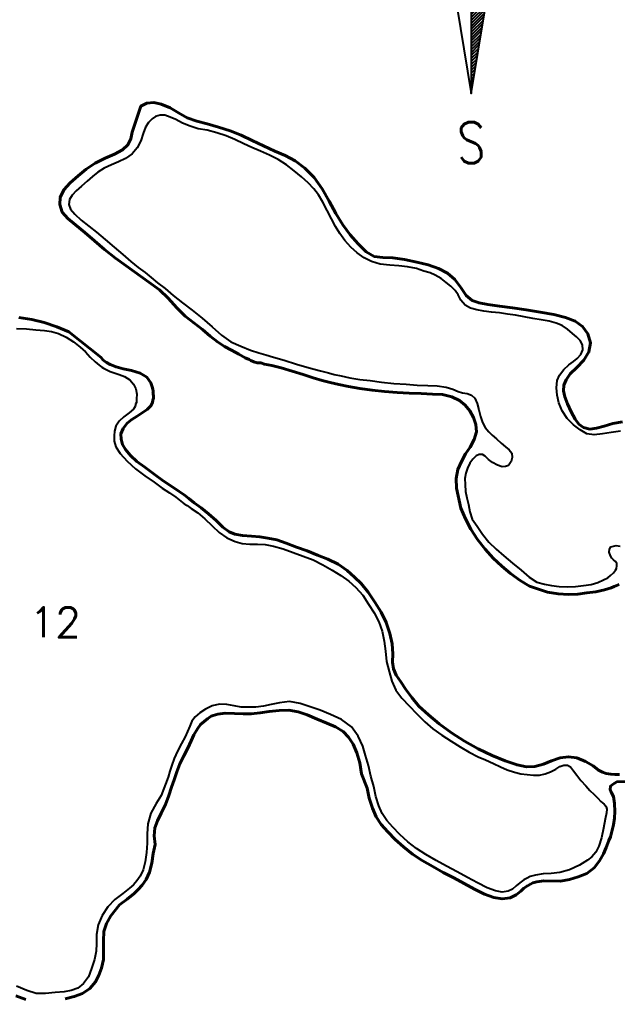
# Model space of a CAD drawing. Header units: inches. Extents: x 752207 to 755177, y 7820271 to 7822371.
# Drawn here: x 752510.3 to 752770.2, y 7821520.4 to 7821945.5 of the extents above; entities that cross this region are included whole.
import ezdxf

# ---------------------------------------------------------------- set-up
doc = ezdxf.new("R2010")
doc.units = ezdxf.units.IN
doc.header["$MEASUREMENT"] = 0
doc.layers.add('0114001078', color=1, linetype='Continuous', lineweight=40)
for name, color, linetype in [('0114001078012', 5, 'Continuous'), ('0114001078014', 5, 'Continuous'), ('SETA_NORTE', 3, 'Continuous'), ('TEXTO', 7, 'Continuous')]:
    doc.layers.add(name, color=color, linetype=linetype)
doc.styles.add('ROMANS', font='romans')
doc.styles.add('SIMPLEX', font='simplex', dxfattribs={"height": 0.2})

# ---------------------------------------------------------------- blocks, each defined once
blk = doc.blocks.new('A$C309442C0')
at = {"layer": 'SETA_NORTE', "linetype": 'Continuous'}
h = blk.add_hatch(dxfattribs=at)
h.set_pattern_fill('ANSI31', color=256, scale=0.1375, angle=-90, style=0)
h.set_pattern_definition([(315, (-215853.3434, 13873.16845), (0.3086963042, 0.3086963042), [])])
h.paths.add_polyline_path([(73.46, 97.41), (74.7, 104.95), (60.04, 110.83)])
h = blk.add_hatch(dxfattribs=at)
h.set_pattern_fill('ANSI31', color=256, scale=0.1375, angle=180, style=0)
h.set_pattern_definition([(225, (13869.59828, 216024.21475), (0.3086963042, -0.3086963042), [])])
h.paths.add_polyline_path([(93.84, 97.41), (101.38, 96.17), (107.26, 110.83)])
h = blk.add_hatch(dxfattribs=at)
h.set_pattern_fill('ANSI31', color=256, scale=0.1375, style=0)
h.set_pattern_definition([(45, (-13702.2971, -215849.77324), (-0.3086963042, 0.3086963042), [])])
h.paths.add_polyline_path([(73.46, 77.03), (65.92, 78.27), (60.04, 63.61)])
h = blk.add_hatch(dxfattribs=at)
h.set_pattern_fill('ANSI31', color=256, scale=0.1375, angle=90, style=0)
h.set_pattern_definition([(135, (216020.6446, -13698.72693), (-0.3086963042, -0.3086963042), [])])
h.paths.add_polyline_path([(93.84, 77.03), (92.6, 69.49), (107.26, 63.61)])
for p, q in [((83.35, 157.49), (83.65, 157.79)), ((83.48, 158.25), (83.65, 158.42)), ((83.6, 159.02), (83.65, 159.06)), ((82.85, 154.44), (83.65, 155.24)), ((82.98, 155.2), (83.65, 155.88)), ((83.1, 155.96), (83.65, 156.51)), ((83.23, 156.73), (83.65, 157.15)), ((82.47, 152.15), (83.65, 153.33)), ((82.6, 152.91), (83.65, 153.96)), ((82.73, 153.68), (83.65, 154.6)), ((82.1, 149.86), (83.65, 151.42)), ((82.22, 150.63), (83.65, 152.05)), ((82.35, 151.39), (83.65, 152.69)), ((81.59, 146.81), (83.65, 148.87)), ((81.72, 147.58), (83.65, 149.51)), ((81.85, 148.34), (83.65, 150.14)), ((81.97, 149.1), (83.65, 150.78)), ((81.22, 144.53), (83.65, 146.96)), ((81.34, 145.29), (83.65, 147.59)), ((81.47, 146.05), (83.65, 148.23)), ((80.84, 142.24), (83.65, 145.05)), ((80.97, 143), (83.65, 145.68)), ((81.09, 143.76), (83.65, 146.32)), ((80.34, 139.19), (83.65, 142.5)), ((80.46, 139.95), (83.65, 143.14)), ((80.59, 140.71), (83.65, 143.77)), ((80.72, 141.47), (83.65, 144.41)), ((79.96, 136.9), (83.65, 140.59)), ((80.09, 137.66), (83.65, 141.22)), ((80.21, 138.42), (83.65, 141.86)), ((79.59, 134.61), (83.65, 138.68)), ((79.71, 135.37), (83.65, 139.31)), ((79.84, 136.14), (83.65, 139.95)), ((79.08, 131.56), (83.65, 136.13)), ((79.21, 132.32), (83.65, 136.77)), ((79.33, 133.09), (83.65, 137.4)), ((79.46, 133.85), (83.65, 138.04)), ((78.71, 129.27), (83.65, 134.22)), ((78.83, 130.03), (83.65, 134.85)), ((78.96, 130.8), (83.65, 135.49)), ((78.33, 126.98), (83.65, 132.31)), ((78.45, 127.75), (83.65, 132.94)), ((78.58, 128.51), (83.65, 133.58)), ((77.83, 123.93), (83.65, 129.76)), ((77.95, 124.7), (83.65, 130.39)), ((78.08, 125.46), (83.65, 131.03)), ((78.2, 126.22), (83.65, 131.67)), ((77.45, 121.65), (83.65, 127.85)), ((77.58, 122.41), (83.65, 128.48)), ((77.7, 123.17), (83.65, 129.12)), ((77.07, 119.36), (83.65, 125.94)), ((77.2, 120.12), (83.65, 126.57)), ((77.32, 120.88), (83.65, 127.21)), ((76.57, 116.31), (83.65, 123.39)), ((76.7, 117.07), (83.65, 124.02)), ((76.82, 117.83), (83.65, 124.66)), ((76.95, 118.59), (83.65, 125.3)), ((76.19, 114.02), (83.65, 121.48)), ((76.32, 114.78), (83.65, 122.11)), ((76.44, 115.54), (83.65, 122.75)), ((75.82, 111.73), (83.65, 119.57)), ((75.94, 112.49), (83.65, 120.2)), ((76.07, 113.26), (83.65, 120.84)), ((75.31, 108.68), (83.65, 117.02)), ((75.44, 109.44), (83.65, 117.65)), ((75.57, 110.21), (83.65, 118.29)), ((75.69, 110.97), (83.65, 118.93)), ((74.94, 106.39), (83.65, 115.11)), ((75.06, 107.16), (83.65, 115.74)), ((75.19, 107.92), (83.65, 116.38)), ((74.56, 104.1), (83.65, 113.19)), ((74.69, 104.87), (83.65, 113.83)), ((74.81, 105.63), (83.65, 114.47)), ((60.04, 110.83), (74.7, 104.95)), ((60.04, 110.83), (65.92, 96.17)), ((74.06, 101.05), (83.65, 110.65)), ((74.18, 101.82), (83.65, 111.28)), ((74.31, 102.58), (83.65, 111.92)), ((74.43, 103.34), (83.65, 112.56)), ((107.26, 110.83), (92.6, 104.95)), ((107.26, 110.83), (101.38, 96.17)), ((73.68, 98.77), (83.65, 108.74)), ((73.81, 99.53), (83.65, 109.37)), ((73.93, 100.29), (83.65, 110.01)), ((73.53, 97.34), (83.65, 107.46)), ((73.56, 98), (83.65, 108.1)), ((73.85, 97.02), (83.65, 106.82)), ((74.17, 96.7), (83.65, 106.19)), ((74.49, 96.39), (83.65, 105.55)), ((74.8, 96.07), (83.65, 104.91)), ((75.12, 95.75), (83.65, 104.28)), ((75.44, 95.43), (83.65, 103.64)), ((75.76, 95.11), (83.65, 103)), ((76.08, 94.79), (83.65, 102.37)), ((76.4, 94.47), (83.65, 101.73)), ((76.72, 94.16), (83.65, 101.09)), ((77.03, 93.84), (83.65, 100.45)), ((77.35, 93.52), (83.65, 99.82)), ((77.67, 93.2), (83.65, 99.18)), ((77.99, 92.88), (83.65, 98.54)), ((78.31, 92.56), (83.65, 97.91)), ((78.63, 92.24), (83.65, 97.27)), ((78.94, 91.93), (83.65, 96.63)), ((79.26, 91.61), (83.65, 95.99)), ((83.79, 87.22), (93.97, 97.39)), ((84.43, 87.22), (94.51, 97.3)), ((85.07, 87.22), (95.06, 97.21)), ((85.71, 87.22), (95.61, 97.12)), ((86.34, 87.22), (96.15, 97.03)), ((86.98, 87.22), (96.7, 96.94)), ((87.62, 87.22), (97.25, 96.85)), ((88.25, 87.22), (97.8, 96.76)), ((88.89, 87.22), (98.34, 96.67)), ((89.53, 87.22), (98.89, 96.58)), ((90.17, 87.22), (99.44, 96.49)), ((90.8, 87.22), (99.98, 96.4)), ((91.44, 87.22), (100.53, 96.31)), ((92.08, 87.22), (101.08, 96.22)), ((92.71, 87.22), (101.62, 96.13)), ((93.35, 87.22), (102.17, 96.04)), ((93.99, 87.22), (102.72, 95.95)), ((94.62, 87.22), (103.27, 95.86)), ((95.26, 87.22), (103.81, 95.77)), ((95.9, 87.22), (104.36, 95.68)), ((79.58, 91.29), (83.65, 95.36)), ((79.9, 90.97), (83.65, 94.72)), ((80.22, 90.65), (83.65, 94.08)), ((96.54, 87.22), (104.91, 95.59)), ((97.17, 87.22), (105.45, 95.5)), ((97.81, 87.22), (106, 95.41)), ((98.45, 87.22), (106.55, 95.32)), ((99.08, 87.22), (107.09, 95.23)), ((99.72, 87.22), (107.64, 95.14)), ((100.36, 87.22), (108.19, 95.05)), ((100.99, 87.22), (108.73, 94.96)), ((101.63, 87.22), (109.28, 94.87)), ((102.27, 87.22), (109.83, 94.78)), ((102.91, 87.22), (110.38, 94.69)), ((103.54, 87.22), (110.92, 94.6)), ((104.18, 87.22), (111.47, 94.51)), ((104.82, 87.22), (112.02, 94.42)), ((105.45, 87.22), (112.56, 94.33)), ((106.09, 87.22), (113.11, 94.24)), ((106.73, 87.22), (113.66, 94.15)), ((107.37, 87.22), (114.2, 94.06)), ((108, 87.22), (114.75, 93.97)), ((108.64, 87.22), (115.3, 93.88)), ((109.28, 87.22), (115.84, 93.79)), ((109.91, 87.22), (116.39, 93.7)), ((110.55, 87.22), (116.94, 93.61)), ((111.19, 87.22), (117.49, 93.52)), ((80.54, 90.33), (83.65, 93.45)), ((80.86, 90.02), (83.65, 92.81)), ((81.17, 89.7), (83.65, 92.17)), ((81.49, 89.38), (83.65, 91.54)), ((111.82, 87.22), (118.03, 93.43)), ((112.46, 87.22), (118.58, 93.34)), ((113.1, 87.22), (119.13, 93.25)), ((113.74, 87.22), (119.67, 93.16)), ((114.37, 87.22), (120.22, 93.07)), ((115.01, 87.22), (120.77, 92.98)), ((115.65, 87.22), (121.31, 92.89)), ((116.28, 87.22), (121.86, 92.8)), ((116.92, 87.22), (122.41, 92.71)), ((117.56, 87.22), (122.95, 92.62)), ((118.19, 87.22), (123.5, 92.53)), ((118.83, 87.22), (124.05, 92.44)), ((119.47, 87.22), (124.6, 92.35)), ((120.11, 87.22), (125.14, 92.26)), ((120.74, 87.22), (125.69, 92.17)), ((121.38, 87.22), (126.24, 92.08)), ((122.02, 87.22), (126.78, 91.99)), ((122.65, 87.22), (127.33, 91.9)), ((123.29, 87.22), (127.88, 91.81)), ((123.93, 87.22), (128.42, 91.72)), ((124.56, 87.22), (128.97, 91.63)), ((125.2, 87.22), (129.52, 91.54)), ((125.84, 87.22), (130.07, 91.45)), ((81.81, 89.06), (83.65, 90.9)), ((82.13, 88.74), (83.65, 90.26)), ((82.45, 88.42), (83.65, 89.62)), ((126.48, 87.22), (130.61, 91.36)), ((127.11, 87.22), (131.16, 91.27)), ((127.75, 87.22), (131.71, 91.18)), ((128.39, 87.22), (132.25, 91.09)), ((129.02, 87.22), (132.8, 91)), ((129.66, 87.22), (133.35, 90.91)), ((130.3, 87.22), (133.89, 90.82)), ((130.94, 87.22), (134.44, 90.73)), ((131.57, 87.22), (134.99, 90.64)), ((132.21, 87.22), (135.53, 90.55)), ((132.85, 87.22), (136.08, 90.46)), ((133.48, 87.22), (136.63, 90.37)), ((134.12, 87.22), (137.18, 90.28)), ((134.76, 87.22), (137.72, 90.19)), ((135.39, 87.22), (138.27, 90.1)), ((136.03, 87.22), (138.82, 90.01)), ((136.67, 87.22), (139.36, 89.92)), ((137.31, 87.22), (139.91, 89.83)), ((137.94, 87.22), (140.46, 89.74)), ((138.58, 87.22), (141, 89.65)), ((139.22, 87.22), (141.55, 89.56)), ((139.85, 87.22), (142.1, 89.46)), ((140.49, 87.22), (142.64, 89.37)), ((141.13, 87.22), (143.19, 89.28)), ((11.78, 87.19), (11.81, 87.22)), ((12.32, 87.1), (12.45, 87.22)), ((12.87, 87.01), (13.08, 87.22)), ((13.42, 86.92), (13.72, 87.22)), ((13.97, 86.83), (14.36, 87.22)), ((14.51, 86.74), (15, 87.22)), ((15.06, 86.65), (15.63, 87.22)), ((15.61, 86.56), (16.27, 87.22)), ((16.15, 86.47), (16.91, 87.22)), ((16.7, 86.38), (17.54, 87.22)), ((17.25, 86.29), (18.18, 87.22)), ((17.79, 86.2), (18.82, 87.22)), ((18.34, 86.11), (19.45, 87.22)), ((18.89, 86.02), (20.09, 87.22)), ((19.43, 85.93), (20.73, 87.22)), ((19.98, 85.84), (21.37, 87.22)), ((20.53, 85.75), (22, 87.22)), ((21.08, 85.66), (22.64, 87.22)), ((21.62, 85.57), (23.28, 87.22)), ((22.17, 85.48), (23.91, 87.22)), ((22.72, 85.39), (24.55, 87.22)), ((23.26, 85.3), (25.19, 87.22)), ((23.81, 85.21), (25.82, 87.22)), ((24.36, 85.12), (26.46, 87.22)), ((24.9, 85.03), (27.1, 87.22)), ((25.45, 84.94), (27.74, 87.22)), ((26, 84.85), (28.37, 87.22)), ((26.54, 84.76), (29.01, 87.22)), ((27.09, 84.67), (29.65, 87.22)), ((27.64, 84.58), (30.28, 87.22)), ((28.19, 84.49), (30.92, 87.22)), ((28.73, 84.4), (31.56, 87.22)), ((29.28, 84.31), (32.2, 87.22)), ((29.83, 84.22), (32.83, 87.22)), ((30.37, 84.12), (33.47, 87.22)), ((30.92, 84.03), (34.11, 87.22)), ((31.47, 83.94), (34.74, 87.22)), ((32.01, 83.85), (35.38, 87.22)), ((32.56, 83.76), (36.02, 87.22)), ((33.11, 83.67), (36.65, 87.22)), ((33.66, 83.58), (37.29, 87.22)), ((34.2, 83.49), (37.93, 87.22)), ((34.75, 83.4), (38.57, 87.22)), ((35.3, 83.31), (39.2, 87.22)), ((35.84, 83.22), (39.84, 87.22)), ((36.39, 83.13), (40.48, 87.22)), ((36.94, 83.04), (41.11, 87.22)), ((37.48, 82.95), (41.75, 87.22)), ((38.03, 82.86), (42.39, 87.22)), ((38.58, 82.77), (43.02, 87.22)), ((39.12, 82.68), (43.66, 87.22)), ((39.67, 82.59), (44.3, 87.22)), ((40.22, 82.5), (44.94, 87.22)), ((40.77, 82.41), (45.57, 87.22)), ((41.31, 82.32), (46.21, 87.22)), ((41.86, 82.23), (46.85, 87.22)), ((42.41, 82.14), (47.48, 87.22)), ((42.95, 82.05), (48.12, 87.22)), ((43.5, 81.96), (48.76, 87.22)), ((44.05, 81.87), (49.4, 87.22)), ((44.59, 81.78), (50.03, 87.22)), ((45.14, 81.69), (50.67, 87.22)), ((45.69, 81.6), (51.31, 87.22)), ((46.23, 81.51), (51.94, 87.22)), ((46.78, 81.42), (52.58, 87.22)), ((47.33, 81.33), (53.22, 87.22)), ((47.88, 81.24), (53.85, 87.22)), ((48.42, 81.15), (54.49, 87.22)), ((48.97, 81.06), (55.13, 87.22)), ((49.52, 80.97), (55.77, 87.22)), ((50.06, 80.88), (56.4, 87.22)), ((50.61, 80.79), (57.04, 87.22)), ((51.16, 80.7), (57.68, 87.22)), ((51.7, 80.61), (58.31, 87.22)), ((52.25, 80.52), (58.95, 87.22)), ((52.8, 80.43), (59.59, 87.22)), ((53.35, 80.34), (60.22, 87.22)), ((53.89, 80.25), (60.86, 87.22)), ((54.44, 80.16), (61.5, 87.22)), ((54.99, 80.07), (62.14, 87.22)), ((55.53, 79.98), (62.77, 87.22)), ((56.08, 79.89), (63.41, 87.22)), ((56.63, 79.8), (64.05, 87.22)), ((57.17, 79.71), (64.68, 87.22)), ((57.72, 79.62), (65.32, 87.22)), ((58.27, 79.53), (65.96, 87.22)), ((58.81, 79.44), (66.59, 87.22)), ((59.36, 79.35), (67.23, 87.22)), ((59.91, 79.26), (67.87, 87.22)), ((83.65, 87.22), (60.04, 63.61)), ((60.46, 79.17), (68.51, 87.22)), ((61, 79.08), (69.14, 87.22)), ((61.55, 78.99), (69.78, 87.22)), ((62.1, 78.9), (70.42, 87.22)), ((62.64, 78.81), (71.05, 87.22)), ((63.19, 78.72), (71.69, 87.22)), ((63.74, 78.63), (72.33, 87.22)), ((64.28, 78.54), (72.97, 87.22)), ((64.83, 78.45), (73.6, 87.22)), ((65.38, 78.36), (74.24, 87.22)), ((65.92, 78.27), (74.88, 87.22)), ((66.47, 78.18), (75.51, 87.22)), ((67.02, 78.09), (76.15, 87.22)), ((67.57, 78), (76.79, 87.22)), ((68.11, 77.91), (77.42, 87.22)), ((68.66, 77.82), (78.06, 87.22)), ((69.21, 77.73), (78.7, 87.22)), ((69.75, 77.64), (79.34, 87.22)), ((70.3, 77.55), (79.97, 87.22)), ((70.85, 77.46), (80.61, 87.22)), ((71.39, 77.37), (81.25, 87.22)), ((71.94, 77.28), (81.88, 87.22)), ((72.49, 77.19), (82.52, 87.22)), ((73.04, 77.1), (83.16, 87.22)), ((82.77, 88.1), (83.65, 88.99)), ((83.09, 87.79), (83.65, 88.35)), ((83.4, 87.47), (83.65, 87.71)), ((83.65, 87.08), (83.72, 87.15)), ((141.76, 87.22), (143.74, 89.19)), ((142.4, 87.22), (144.29, 89.1)), ((143.04, 87.22), (144.83, 89.01)), ((143.68, 87.22), (145.38, 88.92)), ((144.31, 87.22), (145.93, 88.83)), ((144.95, 87.22), (146.47, 88.74)), ((145.59, 87.22), (147.02, 88.65)), ((146.22, 87.22), (147.57, 88.56)), ((146.86, 87.22), (148.11, 88.47)), ((147.5, 87.22), (148.66, 88.38)), ((148.14, 87.22), (149.21, 88.29)), ((148.77, 87.22), (149.76, 88.2)), ((149.41, 87.22), (150.3, 88.11)), ((150.05, 87.22), (150.85, 88.02)), ((150.68, 87.22), (151.4, 87.93)), ((151.32, 87.22), (151.94, 87.84)), ((151.96, 87.22), (152.49, 87.75)), ((152.59, 87.22), (153.04, 87.66)), ((153.23, 87.22), (153.58, 87.57)), ((153.87, 87.22), (154.13, 87.48)), ((154.51, 87.22), (154.68, 87.39)), ((155.14, 87.22), (155.22, 87.3)), ((83.65, 86.44), (84.04, 86.83)), ((83.65, 85.8), (84.36, 86.51)), ((83.65, 85.17), (84.68, 86.19)), ((83.65, 84.53), (85, 85.87)), ((83.65, 83.89), (85.32, 85.56)), ((83.65, 83.25), (85.63, 85.24)), ((83.65, 82.62), (85.95, 84.92)), ((83.65, 81.98), (86.27, 84.6)), ((83.65, 81.34), (86.59, 84.28)), ((83.65, 80.71), (86.91, 83.96)), ((83.65, 80.07), (87.23, 83.64)), ((83.65, 79.43), (87.54, 83.33)), ((83.65, 78.8), (87.86, 83.01)), ((83.65, 78.16), (88.18, 82.69)), ((83.65, 77.52), (88.5, 82.37)), ((83.65, 76.88), (88.82, 82.05)), ((83.65, 76.25), (89.14, 81.73)), ((83.65, 75.61), (89.46, 81.42)), ((83.65, 74.97), (89.77, 81.1)), ((83.65, 74.34), (90.09, 80.78)), ((83.65, 73.7), (90.41, 80.46)), ((83.65, 73.06), (90.73, 80.14)), ((83.65, 72.42), (91.05, 79.82)), ((83.65, 71.79), (91.37, 79.5)), ((83.65, 71.15), (91.69, 79.19)), ((83.65, 70.51), (92, 78.87)), ((60.04, 63.61), (65.92, 78.27)), ((83.65, 69.88), (92.32, 78.55)), ((83.65, 69.24), (92.64, 78.23)), ((83.65, 68.6), (92.96, 77.91)), ((83.65, 67.97), (93.28, 77.59)), ((83.65, 67.33), (93.6, 77.27)), ((83.65, 66.69), (93.81, 76.86)), ((107.26, 63.61), (101.38, 78.27)), ((83.65, 66.05), (93.69, 76.09)), ((83.65, 65.42), (93.56, 75.33)), ((83.65, 64.78), (93.44, 74.57)), ((83.65, 64.14), (93.31, 73.8)), ((83.65, 63.51), (93.19, 73.04)), ((83.65, 62.87), (93.06, 72.28)), ((83.65, 62.23), (92.94, 71.52)), ((83.65, 61.6), (92.81, 70.75)), ((60.04, 63.61), (74.7, 69.49)), ((83.65, 60.96), (92.68, 69.99)), ((83.65, 60.32), (92.56, 69.23)), ((83.65, 59.68), (92.43, 68.47)), ((107.26, 63.61), (92.6, 69.49)), ((83.65, 59.05), (92.31, 67.7)), ((83.65, 58.41), (92.18, 66.94)), ((83.65, 57.77), (92.06, 66.18)), ((83.65, 57.14), (91.93, 65.42)), ((83.65, 56.5), (91.8, 64.65)), ((83.65, 55.86), (91.68, 63.89)), ((83.65, 55.22), (91.55, 63.13)), ((83.65, 54.59), (91.43, 62.37)), ((83.65, 53.95), (91.3, 61.6)), ((83.65, 53.31), (91.18, 60.84)), ((83.65, 52.68), (91.05, 60.08)), ((83.65, 52.04), (90.93, 59.31)), ((83.65, 51.4), (90.8, 58.55)), ((83.65, 50.77), (90.67, 57.79)), ((83.65, 50.13), (90.55, 57.03)), ((83.65, 49.49), (90.42, 56.26)), ((83.65, 48.85), (90.3, 55.5)), ((83.65, 48.22), (90.17, 54.74)), ((83.65, 47.58), (90.05, 53.98)), ((83.65, 46.94), (89.92, 53.21)), ((83.65, 46.31), (89.79, 52.45)), ((83.65, 45.67), (89.67, 51.69)), ((83.65, 45.03), (89.54, 50.93)), ((83.65, 44.4), (89.42, 50.16)), ((83.65, 43.76), (89.29, 49.4)), ((83.65, 43.12), (89.17, 48.64)), ((83.65, 42.48), (89.04, 47.87)), ((83.65, 41.85), (88.92, 47.11)), ((83.65, 41.21), (88.79, 46.35)), ((83.65, 40.57), (88.66, 45.59)), ((83.65, 39.94), (88.54, 44.82)), ((83.65, 39.3), (88.41, 44.06)), ((83.65, 38.66), (88.29, 43.3)), ((83.65, 38.02), (88.16, 42.54)), ((83.65, 37.39), (88.04, 41.77)), ((83.65, 36.75), (87.91, 41.01)), ((83.65, 36.11), (87.78, 40.25)), ((83.65, 35.48), (87.66, 39.49)), ((83.65, 34.84), (87.53, 38.72)), ((83.65, 34.2), (87.41, 37.96)), ((83.65, 33.57), (87.28, 37.2)), ((83.65, 32.93), (87.16, 36.43)), ((83.65, 32.29), (87.03, 35.67)), ((83.65, 31.65), (86.91, 34.91)), ((83.65, 31.02), (86.78, 34.15)), ((83.65, 30.38), (86.65, 33.38)), ((83.65, 29.74), (86.53, 32.62)), ((83.65, 29.11), (86.4, 31.86)), ((83.65, 28.47), (86.28, 31.1)), ((83.65, 27.83), (86.15, 30.33)), ((83.65, 27.2), (86.03, 29.57)), ((83.65, 26.56), (85.9, 28.81)), ((83.65, 25.92), (85.77, 28.05)), ((83.65, 25.28), (85.65, 27.28)), ((83.65, 24.65), (85.52, 26.52)), ((83.65, 24.01), (85.4, 25.76)), ((83.65, 23.37), (85.27, 25)), ((83.65, 22.74), (85.15, 24.23)), ((83.65, 22.1), (85.02, 23.47)), ((83.65, 21.46), (84.9, 22.71)), ((83.65, 20.83), (84.77, 21.94)), ((83.65, 20.19), (84.64, 21.18)), ((83.65, 19.55), (84.52, 20.42)), ((83.65, 18.91), (84.39, 19.66)), ((83.65, 18.28), (84.27, 18.89)), ((83.65, 17.64), (84.14, 18.13)), ((83.65, 17), (84.02, 17.37)), ((83.65, 16.37), (83.89, 16.61)), ((83.65, 15.73), (83.76, 15.84))]:
    blk.add_line(p, q, dxfattribs=at)
blk.add_lwpolyline([(93.84, 77.03), (155.72, 87.22), (93.84, 97.41), (83.65, 159.29), (73.46, 97.41), (11.58, 87.22), (73.46, 77.03), (83.65, 15.15)], close=True, dxfattribs=at)
for points in [[(83.65, 87.22), (83.65, 159.29)], [(83.65, 87.22), (73.46, 97.41)], [(83.65, 87.22), (93.84, 97.41)], [(11.58, 87.22), (155.72, 87.22)], [(83.65, 87.22), (73.46, 77.03)], [(83.65, 87.22), (93.84, 77.03)], [(83.65, 87.22), (83.65, 15.15)]]:
    blk.add_lwpolyline(points, dxfattribs=at)
at = {"layer": 'SETA_NORTE', "color": 7, "lineweight": 30, "style": 'ROMANS', "width": 0.8}
for s, height, p in [('N ', 8.938, (79.47, 163.6)), ('NO', 6.875, (49.06, 113.22)), ('NE', 6.875, (107.97, 113.71)), ('W', 8.94, (-0.68, 82.95)), ('E', 8.94, (158.6, 82.11)), ('SO', 6.875, (49.53, 55.28)), ('SE', 6.875, (108.31, 55.02)), ('S', 8.94, (80.57, 0))]:
    blk.add_text(s, height=height, dxfattribs=at).set_placement(p)

msp = doc.modelspace()

# ---------------------------------------------------------------- linework, layer by layer
at = {"layer": '0114001078'}
for points in [[(752770.88, 7821699.94), (752770.15, 7821699.65), (752769.48, 7821699.36), (752768.8, 7821699.12), (752767.4, 7821698.53), (752764.52, 7821697.61), (752760.74, 7821696.8), (752756.81, 7821696.27), (752753.03, 7821695.78), (752748.89, 7821695.61), (752744.41, 7821695.95), (752739.83, 7821696.59), (752731.89, 7821699.24), (752727.91, 7821701.67), (752723.73, 7821704.71), (752719.87, 7821707.97), (752716.21, 7821711.47), (752712.72, 7821715.36), (752709.43, 7821719.58), (752706.47, 7821724.01), (752704.09, 7821728.55), (752702.12, 7821733.15), (752700.23, 7821741.89), (752700.11, 7821745.96), (752700.85, 7821749.91), (752702.36, 7821753.47), (752704.19, 7821756.69), (752706.22, 7821759.72), (752707.93, 7821762.93), (752708.87, 7821766.32), (752708.65, 7821769.56), (752707.66, 7821772.56), (752706.08, 7821775.39), (752703.97, 7821777.84), (752701.47, 7821779.91), (752698.14, 7821781.52), (752694.16, 7821782.5), (752689.76, 7821782.75), (752684.83, 7821782.92), (752679.69, 7821783.12), (752674.4, 7821783.48), (752668.99, 7821783.88), (752663.61, 7821784.47), (752658.25, 7821785.19), (752653.26, 7821786.06), (752649.14, 7821786.88), (752645.31, 7821787.77), (752641.83, 7821788.64), (752637.94, 7821789.74), (752633.59, 7821791.24), (752628.87, 7821792.7), (752624.06, 7821794.11), (752619.93, 7821795.11), (752616.77, 7821795.71), (752615.12, 7821796.24), (752613.65, 7821796.34), (752612.13, 7821796.77), (752610.86, 7821797.31), (752610.07, 7821797.7), (752608.38, 7821798.55), (752605.6, 7821800.05), (752602.39, 7821801.83), (752599.41, 7821803.45), (752596.3, 7821805.4), (752593.14, 7821807.95), (752589.76, 7821810.74), (752586, 7821813.66), (752582.36, 7821816.54), (752578.74, 7821820.19), (752574.87, 7821824.45), (752571.1, 7821828.1), (752551.99, 7821841.8), (752547.22, 7821845.54), (752542.82, 7821849.34), (752538.64, 7821853), (752534.7, 7821856.23), (752531.29, 7821859.11), (752528.88, 7821861.86), (752527.82, 7821865.07), (752528.03, 7821868.18), (752529.53, 7821871.44), (752532.29, 7821874.57), (752535.8, 7821877.66), (752539.33, 7821880.49), (752543.15, 7821883.15), (752547.49, 7821885.31), (752551.62, 7821887.06), (752555.05, 7821888.84), (752557.4, 7821891.02), (752558.68, 7821893.67), (752559.31, 7821896.54), (752563.08, 7821907.91), (752565.7, 7821909.24), (752568.63, 7821909.47), (752571.88, 7821908.71), (752575.72, 7821907.22), (752579.47, 7821904.95), (752583.23, 7821902.85), (752587.36, 7821901.38), (752591.85, 7821900.16), (752596.76, 7821898.76), (752601.81, 7821897.14), (752606.65, 7821895.28), (752611.44, 7821892.99), (752616.39, 7821890.63), (752621.2, 7821888.35), (752625.73, 7821886.45), (752630.1, 7821884.12), (752634.34, 7821880.94), (752638.33, 7821876.85), (752641.9, 7821871.95), (752644.85, 7821866.58), (752647.73, 7821861.19), (752650.78, 7821856.31), (752654.06, 7821851.93), (752657.5, 7821847.97), (752660.98, 7821844.51), (752664.51, 7821842.6), (752668.15, 7821842.14), (752672.56, 7821841.88), (752677.7, 7821841.19), (752683, 7821840.11), (752687.85, 7821838.85), (752692.36, 7821837.36), (752696.31, 7821835.25), (752699.56, 7821832.58), (752702.16, 7821829.11), (752704.4, 7821825.65), (752707.01, 7821823.45), (752710.02, 7821822.38), (752713.9, 7821821.67), (752718.88, 7821820.94), (752724.54, 7821820.22), (752730.52, 7821819.33), (752736.61, 7821818.38), (752742.48, 7821817.3), (752747.67, 7821816), (752751.81, 7821814.45), (752755.05, 7821812.14), (752757.29, 7821808.93), (752758.48, 7821805.06), (752757.81, 7821801.08), (752755.58, 7821797.41), (752752.47, 7821794.32), (752749.6, 7821791.46), (752747.83, 7821788.86), (752746.95, 7821786.58), (752746.78, 7821784.09), (752747.34, 7821781.51), (752748.5, 7821778.46), (752750.1, 7821775.03), (752751.77, 7821771.86), (752753.4, 7821769.65), (752755.48, 7821768.15), (752758.13, 7821767.54), (752761.08, 7821767.91), (752764.41, 7821768.72), (752768.2, 7821769.88), (752772.32, 7821770.68)], [(752510.02, 7821816.08), (752515.58, 7821815.21), (752521.07, 7821813.81), (752526.47, 7821811.98), (752531.72, 7821809.75), (752545.72, 7821798.6), (752546.55, 7821797.66), (752547.03, 7821797.22), (752548.08, 7821796.47), (752549.65, 7821795.56), (752552.25, 7821794.56), (752555.35, 7821793.63), (752559.01, 7821792.93), (752562.7, 7821791.86), (752565.58, 7821790.07), (752567.35, 7821787.59), (752568.08, 7821785.42), (752568.24, 7821784.65), (752568.21, 7821784.84), (752568.3, 7821784.49), (752568.33, 7821784.39), (752568.34, 7821784.23), (752568.4, 7821783.92), (752568.42, 7821783.7), (752568.42, 7821783.36), (752568.35, 7821783.08), (752568.3, 7821782.95), (752568.4, 7821783.21), (752568.4, 7821782.72), (752568.49, 7821781.96), (752568.52, 7821780.98), (752568.23, 7821780.05), (752568.06, 7821779.12), (752567.33, 7821777.68), (752565.76, 7821776.01), (752563.6, 7821774.52), (752561.49, 7821773.06), (752559.05, 7821771.69), (752557.11, 7821770.04), (752555.34, 7821767.81), (752554.36, 7821765.39), (752554.41, 7821763.18), (752555.1, 7821760.88), (752556.43, 7821758.62), (752558.53, 7821756.06), (752561.36, 7821753.37), (752564.77, 7821750.89), (752568.8, 7821747.94), (752572.77, 7821745.05), (752576.51, 7821742.59), (752579.68, 7821740.45), (752581.82, 7821738.91), (752583.89, 7821737.27), (752586.2, 7821735.44), (752589.18, 7821733.32), (752592.5, 7821730.61), (752595.74, 7821727.71), (752598.61, 7821724.9), (752601.35, 7821722.9), (752603.94, 7821721.79), (752607.23, 7821721.23), (752611.12, 7821720.98), (752614.8, 7821720.69), (752618.3, 7821720.1), (752622.14, 7821719.35), (752626.23, 7821717.89), (752630.73, 7821716.2), (752635.39, 7821714.59), (752639.79, 7821712.64), (752644.28, 7821710.94), (752648.75, 7821708.73), (752652.74, 7821706.1), (752655.84, 7821703.21), (752658.74, 7821700.34), (752661.82, 7821696.58), (752664.79, 7821692.28), (752667.56, 7821687.89), (752669.73, 7821683.43), (752671.32, 7821678.68), (752672.3, 7821674.14), (752672.56, 7821669.88), (752672.38, 7821666.17), (752672.79, 7821663.36), (752674.03, 7821660.5), (752676.02, 7821657.59), (752678.27, 7821654.35), (752680.75, 7821650.82), (752683.93, 7821647.11), (752688.03, 7821643.33), (752692.63, 7821639.34), (752697.99, 7821635.54), (752703.69, 7821631.85), (752709.71, 7821628.48), (752715.79, 7821625.63), (752721.41, 7821623.26), (752726.55, 7821621.55), (752730.6, 7821620.69), (752734.28, 7821620.83), (752737.99, 7821621.82), (752741.58, 7821623.23), (752745.28, 7821624.56), (752748.95, 7821625.09), (752752.54, 7821624.57), (752756.25, 7821623.08), (752759.68, 7821621.08), (752761.92, 7821619.29), (752763.65, 7821618.31), (752765.31, 7821617.81), (752767.31, 7821617.53), (752769.06, 7821617.4), (752771.02, 7821617.35)], [(752782.06, 7821614.36), (752769.94, 7821614.12), (752768.69, 7821613.47), (752767.94, 7821612.81), (752767.13, 7821612.24), (752766.99, 7821610.82), (752767.49, 7821609.71), (752768.42, 7821607.77), (752768.89, 7821604.79), (752769.11, 7821601.31), (752768.95, 7821598.31), (752768.48, 7821595.42), (752767.81, 7821592.56), (752767.11, 7821590.32), (752766.49, 7821588.74), (752766, 7821587.47), (752765.27, 7821585.57), (752764.07, 7821582.86), (752762.38, 7821579.85), (752760.04, 7821576.84), (752756.87, 7821574.38), (752753.18, 7821572.89), (752749.4, 7821571.68), (752745.46, 7821571.05), (752738.16, 7821571.12), (752735.15, 7821570.71), (752733.37, 7821570.2), (752732.36, 7821569.7), (752731.03, 7821568.98), (752729.56, 7821567.93), (752728.13, 7821566.66), (752726.23, 7821565.07), (752723.62, 7821563.68), (752720.02, 7821563.25), (752716.39, 7821563.93), (752712.38, 7821565.38), (752708.01, 7821567.54), (752703.53, 7821569.92), (752699.02, 7821572.41), (752694.46, 7821574.81), (752689.88, 7821577.31), (752685.31, 7821579.98), (752681.04, 7821582.79), (752677.15, 7821585.88), (752673.56, 7821589.15), (752670.32, 7821592.37), (752667.49, 7821595.61), (752665.3, 7821599.02), (752663.65, 7821602.75), (752662.28, 7821607.06), (752661.34, 7821611.47), (752658.97, 7821617.64), (752658.23, 7821622.49), (752656.9, 7821626.82), (752655.3, 7821630.6), (752653.33, 7821633.6), (752650.9, 7821635.98), (752647.57, 7821638.05), (752643.81, 7821639.64), (752639.64, 7821641.35), (752635.36, 7821643.26), (752631.34, 7821644.59), (752627.35, 7821645.36), (752623.16, 7821645.25), (752618.82, 7821644.68), (752614.84, 7821644.14), (752611.04, 7821643.73), (752607.57, 7821643.74), (752603.73, 7821643.89), (752599.68, 7821644.05), (752596.44, 7821643.56), (752594.53, 7821643.03), (752593.65, 7821642.72), (752593, 7821642.33), (752592.18, 7821641.71), (752588.99, 7821639.13), (752587.61, 7821637.14), (752586.03, 7821634.65), (752584.88, 7821631.95), (752583.39, 7821628.83), (752581.78, 7821625.44), (752580.03, 7821621.98), (752578.72, 7821618.58), (752577.53, 7821615.08), (752576.4, 7821611.84), (752575.26, 7821608.3), (752573.72, 7821604.37), (752571.83, 7821600.62), (752570.27, 7821597.27), (752569.14, 7821594.18), (752568.78, 7821590.71), (752569.2, 7821587), (752568.43, 7821583.04), (752567.85, 7821578.83), (752566.86, 7821574.86), (752565.41, 7821571.69), (752563.65, 7821569.3), (752561.94, 7821567.38), (752560.1, 7821565.61), (752557.03, 7821563.23), (752553.71, 7821560.69), (752549.95, 7821555.95), (752548.08, 7821552.57), (752547, 7821549.04), (752546.78, 7821545), (752546.86, 7821540.86), (752546.75, 7821536.94), (752545.94, 7821533.15), (752544.79, 7821530.13), (752543.35, 7821527.24), (752540.87, 7821524.34), (752537.63, 7821522.2), (752534.08, 7821520.79), (752530.2, 7821519.87)], [(752513.02, 7821519.6), (752508.7, 7821521.1)]]:
    msp.add_lwpolyline(points, dxfattribs=at)
at = {"layer": '0114001078012', "elevation": 625.24}
msp.add_lwpolyline([(752508.99, 7821811.29), (752513.32, 7821811.06), (752517.37, 7821810.7), (752521.13, 7821810.31), (752524.23, 7821809.9), (752527.2, 7821809.09), (752530.55, 7821807.49), (752533.82, 7821805.39), (752536.63, 7821803.17), (752538.96, 7821801.05), (752540.94, 7821798.76), (752543.18, 7821796.73), (752544.97, 7821795.31), (752546.08, 7821794.49), (752546.81, 7821793.93), (752548.18, 7821793.21), (752549.64, 7821792.56), (752551.44, 7821791.97), (752553.66, 7821791.28), (752555.95, 7821790.37), (752558.18, 7821788.95), (752559.82, 7821787.09), (752560.79, 7821784.96), (752561.26, 7821782.68), (752561.16, 7821780.61), (752561.18, 7821779.11), (752560.77, 7821778.31), (752560.71, 7821777.99), (752560.56, 7821777.39), (752559.8, 7821776.2), (752557.97, 7821774.64), (752555.7, 7821772.83), (752553.55, 7821770.88), (752552.22, 7821768.76), (752551.63, 7821766.56), (752551.37, 7821764.52), (752551.48, 7821762.19), (752552.22, 7821759.77), (752554.08, 7821756.9), (752557.14, 7821753.61), (752560.65, 7821750.22), (752564.73, 7821747.15), (752568.79, 7821744.45), (752572.24, 7821741.8), (752575.54, 7821739.83), (752578.22, 7821737.91), (752580.37, 7821736.22), (752581.85, 7821735.08), (752583.22, 7821734.28), (752584.92, 7821733), (752587.84, 7821731.09), (752590.89, 7821728.49), (752593.97, 7821725.49), (752597.09, 7821722.61), (752600.45, 7821720.25), (752603.96, 7821718.58), (752607.04, 7821717.71), (752610.44, 7821717.53), (752613.72, 7821717.53), (752617.07, 7821717.29), (752620.69, 7821716.55), (752624.82, 7821715.4), (752629.18, 7821713.91), (752633.62, 7821712.27), (752638, 7821710.62), (752642.13, 7821708.51), (752646.26, 7821706.15), (752649.9, 7821703.88), (752653.38, 7821701.4), (752656.46, 7821698.66), (752659.5, 7821695.27), (752662.02, 7821691.39), (752664.43, 7821687.62), (752666.47, 7821683.79), (752667.88, 7821679.6), (752668.77, 7821675.34), (752669.42, 7821670.91), (752669.81, 7821666.55), (752670.98, 7821662.09), (752672.13, 7821657.98), (752673.89, 7821653.97), (752676.51, 7821650.57), (752679.68, 7821647.26), (752683.01, 7821643.68), (752686.41, 7821640.28), (752689.94, 7821637.26), (752693.84, 7821634.5), (752697.86, 7821631.89), (752701.83, 7821629.34), (752705.8, 7821627.01), (752709.62, 7821625.11), (752712.88, 7821623.68), (752716.31, 7821622.18), (752719.3, 7821620.76), (752722.32, 7821619.41), (752725.4, 7821618.31), (752728.22, 7821617.66), (752730.99, 7821617.29), (752733.77, 7821617.06), (752736.35, 7821617.11), (752738.78, 7821617.68), (752741.16, 7821618.49), (752743.47, 7821619.7), (752745.2, 7821620.88), (752746.89, 7821621.47), (752748.52, 7821621.44), (752749.83, 7821620.66), (752751.08, 7821618.94), (752752.52, 7821617.01), (752754.31, 7821614.8), (752756.38, 7821612.36), (752758.21, 7821610.39), (752760.03, 7821608.68), (752761.7, 7821607.08), (752763, 7821605.69), (752764.35, 7821604.51), (752765.16, 7821603.56), (752765.35, 7821603.37), (752765.35, 7821603.37), (752765.55, 7821602.33), (752765.45, 7821600.72), (752764.88, 7821597.87), (752764.07, 7821593.96), (752763.26, 7821589.86), (752762.09, 7821586.23), (752760.74, 7821583.66), (752759.06, 7821581.6), (752757.19, 7821580.12), (752753.72, 7821577.88), (752749.33, 7821575.96), (752745.12, 7821574.72), (752741.32, 7821574.35), (752737.86, 7821574.11), (752734.53, 7821573.66), (752732.28, 7821573), (752730.98, 7821572.36), (752729.45, 7821571.53), (752727.69, 7821570.29), (752726.17, 7821568.93), (752724.54, 7821567.57), (752722.71, 7821566.59), (752720.12, 7821566.28), (752717.18, 7821566.83), (752713.56, 7821568.14), (752709.38, 7821570.21), (752704.96, 7821572.55), (752700.45, 7821575.05), (752695.88, 7821577.46), (752691.35, 7821579.93), (752686.89, 7821582.53), (752682.8, 7821585.22), (752679.09, 7821588.16), (752675.63, 7821591.33), (752672.51, 7821594.43), (752669.9, 7821597.41), (752667.95, 7821600.45), (752666.46, 7821603.81), (752665.19, 7821607.83), (752664.25, 7821612.19), (752663.01, 7821616.65), (752661.94, 7821621.23), (752660.74, 7821625.61), (752659.5, 7821629.72), (752657.56, 7821634.01), (752654.65, 7821638.13), (752650.31, 7821641.21), (752645.49, 7821643.41), (752640.91, 7821645.29), (752636.69, 7821646.83), (752632.26, 7821648.22), (752627.63, 7821649.03), (752623.28, 7821648.53), (752619.73, 7821647.75), (752616.36, 7821647.01), (752613.08, 7821646.68), (752609.78, 7821646.58), (752606.67, 7821646.7), (752603.55, 7821647.22), (752600.36, 7821647.74), (752597.15, 7821647.89), (752594.04, 7821647.2), (752591.19, 7821645.72), (752588.62, 7821644.16), (752586.63, 7821642.41), (752585.23, 7821640.49), (752584.27, 7821638.43), (752583.36, 7821636.02), (752582.25, 7821633.72), (752580.77, 7821630.85), (752579, 7821627.56), (752577.45, 7821624.25), (752576.45, 7821621.48), (752575.62, 7821618.79), (752574.88, 7821616.26), (752571.88, 7821608.3), (752569.72, 7821604.8), (752567.31, 7821600.57), (752566, 7821595.95), (752565.75, 7821591.59), (752565.82, 7821587.44), (752565.45, 7821583.38), (752564.9, 7821579.4), (752564.02, 7821575.85), (752562.81, 7821573.22), (752561.32, 7821571.19), (752559.77, 7821569.46), (752558.13, 7821567.88), (752555.2, 7821565.61), (752551.71, 7821562.95), (752548.62, 7821559.78), (752546.18, 7821556.11), (752544.48, 7821552.04), (752543.76, 7821547.78), (752543.72, 7821543.86), (752543.58, 7821540.59), (752542.89, 7821536.91), (752541.52, 7821533.03), (752540.24, 7821529.4), (752538.17, 7821526.47), (752535.58, 7821524.55), (752532.74, 7821523.42), (752529.77, 7821522.85), (752525.81, 7821522.53), (752521.64, 7821522.1), (752517.6, 7821522.2), (752513.47, 7821523.44), (752509, 7821525.28)], dxfattribs=at)
at = {"layer": '0114001078014', "elevation": 625.24}
msp.add_lwpolyline([(752771.56, 7821766.67), (752767.52, 7821766.03), (752763.7, 7821765.45), (752760.09, 7821765), (752756.95, 7821765.51), (752753.96, 7821767.17), (752751.07, 7821769.42), (752748.36, 7821772.04), (752746.16, 7821775.41), (752744.76, 7821778.95), (752743.94, 7821782.26), (752743.68, 7821785.49), (752744.02, 7821788.58), (752745.07, 7821790.97), (752746.85, 7821793.41), (752749.07, 7821795.4), (752751.14, 7821796.87), (752752.74, 7821798.25), (752754.2, 7821799.96), (752755.1, 7821802.03), (752754.99, 7821804.2), (752753.94, 7821806.02), (752752.39, 7821807.6), (752750.59, 7821809.12), (752748.54, 7821810.98), (752746.14, 7821812.48), (752743.58, 7821813.58), (752740.57, 7821814.42), (752737.1, 7821815.06), (752733.38, 7821815.64), (752729.68, 7821816.3), (752725.93, 7821816.97), (752722.34, 7821817.5), (752718.93, 7821818), (752715.49, 7821818.37), (752712.14, 7821818.82), (752709.08, 7821819.35), (752706.27, 7821820.07), (752704.07, 7821821.41), (752702.18, 7821823.56), (752700.92, 7821825.85), (752699.59, 7821827.73), (752697.77, 7821829.65), (752695.74, 7821831.27), (752693.59, 7821832.93), (752691.03, 7821834.38), (752688.77, 7821835.42), (752686.09, 7821836.22), (752682.78, 7821837.25), (752678.93, 7821838.02), (752675.15, 7821838.42), (752671.24, 7821838.7), (752667.11, 7821839.19), (752663.35, 7821840.32), (752660.07, 7821841.98), (752657.11, 7821844.15), (752654.35, 7821846.65), (752651.74, 7821849.43), (752649.57, 7821852.49), (752647.7, 7821855.62), (752645.91, 7821858.97), (752643.99, 7821862.58), (752642.13, 7821866.12), (752640.31, 7821869.29), (752638.24, 7821871.97), (752635.81, 7821874.57), (752632.83, 7821877.09), (752629.69, 7821879.84), (752626.36, 7821882.38), (752622.71, 7821884.7), (752618.96, 7821886.65), (752615.04, 7821888.39), (752611.31, 7821889.87), (752607.73, 7821891.47), (752603.94, 7821893.35), (752600.13, 7821894.96), (752596.03, 7821896.26), (752591.8, 7821897.51), (752588, 7821898.1), (752584.47, 7821899.15), (752581.13, 7821900.49), (752578.19, 7821902.02), (752575.74, 7821903.16), (752573.47, 7821903.94), (752571.44, 7821903.96), (752569.43, 7821903.32), (752567.96, 7821902.36), (752566.41, 7821900.76), (752565.06, 7821898.7), (752564.11, 7821896.02), (752563.03, 7821892.79), (752561.4, 7821889.75), (752559.23, 7821887.13), (752556.34, 7821885.17), (752553.3, 7821883.69), (752550.29, 7821882.33), (752547.16, 7821880.93), (752544.37, 7821879.22), (752542.02, 7821877.32), (752539.77, 7821875.21), (752537.2, 7821873.05), (752534.92, 7821871.07), (752533.18, 7821869.19), (752532.09, 7821867.26), (752531.79, 7821865.17), (752532.44, 7821863.13), (752534.31, 7821860.89), (752537.14, 7821858.34), (752540.36, 7821855.73), (752543.82, 7821853.04), (752547.58, 7821849.92), (752551.45, 7821846.61), (752555.18, 7821843.43), (752558.64, 7821840.4), (752561.93, 7821837.82), (752564.87, 7821835.52), (752567.45, 7821833.37), (752570.23, 7821831.08), (752573.55, 7821828.6), (752577.14, 7821825.63), (752581.08, 7821822.46), (752585.37, 7821819.18), (752589.68, 7821815.67), (752594.03, 7821811.96), (752598.12, 7821808.36), (752602.19, 7821805.38), (752606.44, 7821803.5), (752610.75, 7821801.85), (752614.27, 7821800.69), (752617.3, 7821799.83), (752620.68, 7821798.75), (752625.27, 7821797.41), (752630.64, 7821795.79), (752636.17, 7821794.12), (752641.18, 7821792.87), (752644.57, 7821791.89), (752647.11, 7821791.3), (752650.09, 7821790.66), (752653.81, 7821789.84), (752658.23, 7821789.08), (752662.64, 7821788.58), (752667.58, 7821787.88), (752672.96, 7821787.32), (752678.29, 7821786.99), (752683.2, 7821786.6), (752687.74, 7821786.45), (752691.9, 7821786.28), (752695.69, 7821785.76), (752698.65, 7821784.8), (752700.9, 7821783.82), (752702.83, 7821783.25), (752704.86, 7821782.92), (752706.71, 7821782.24), (752708.14, 7821780.93), (752709.26, 7821778.56), (752709.96, 7821775.86), (752710.73, 7821773.04), (752711.52, 7821770.32), (752712.7, 7821768.18), (752714.28, 7821766.31), (752715.67, 7821764.86), (752717.61, 7821763.21), (752719.64, 7821761.4), (752721.58, 7821759.77), (752723.12, 7821758.46), (752724.3, 7821756.98), (752724.47, 7821755.12), (752724.02, 7821753.43), (752723.17, 7821752.1), (752722.42, 7821751.49), (752721.55, 7821751.2), (752720.03, 7821751.15), (752718.03, 7821751.82), (752715.82, 7821752.96), (752714.07, 7821754.36), (752712.74, 7821755.71), (752711.58, 7821756.45), (752710.08, 7821756.53), (752708.77, 7821755.89), (752707.39, 7821754.41), (752706.06, 7821752.71), (752704.98, 7821750.46), (752704.23, 7821748.32), (752703.86, 7821745.98), (752703.94, 7821743.39), (752704.2, 7821740.45), (752704.66, 7821737.63), (752705.48, 7821734.77), (752705.99, 7821731.49), (752707.1, 7821728.39), (752709.19, 7821725.25), (752711.56, 7821721.88), (752714.31, 7821718.41), (752717.48, 7821715.27), (752720.86, 7821712.4), (752724.64, 7821709.24), (752728.28, 7821706.15), (752731.79, 7821703.11), (752735.1, 7821700.9), (752738.43, 7821700.07), (752741.53, 7821699.52), (752744.82, 7821699.04), (752748.44, 7821698.92), (752752, 7821699.05), (752755.42, 7821699.46), (752758.72, 7821700), (752761.63, 7821700.84), (752764.15, 7821701.94), (752765.96, 7821702.91), (752767.14, 7821703.84), (752768.41, 7821704.97), (752769.29, 7821706.16), (752769.75, 7821706.94), (752769.89, 7821708.04), (752769.87, 7821709.03), (752769.39, 7821709.9), (752768.54, 7821710.71), (752767.73, 7821711.47), (752767.14, 7821712.46), (752766.57, 7821713.97), (752766.66, 7821715.24), (752767.31, 7821716.28), (752767.9, 7821716.54), (752769.57, 7821716.85), (752771.43, 7821716.64)], dxfattribs=at)

# ---------------------------------------------------------------- block references
at = {"layer": 'SETA_NORTE', "linetype": 'ByBlock', "xscale": 2, "yscale": 2, "zscale": 2}
msp.add_blockref('A$C309442C0', (752539.35, 7821883.1), dxfattribs=at)

# ---------------------------------------------------------------- texts
at = {"layer": 'TEXTO', "linetype": 'Continuous', "style": 'SIMPLEX'}
msp.add_text('12', height=13, dxfattribs=at).set_placement((752514.65, 7821677.02))

doc.saveas('drawing.dxf')
